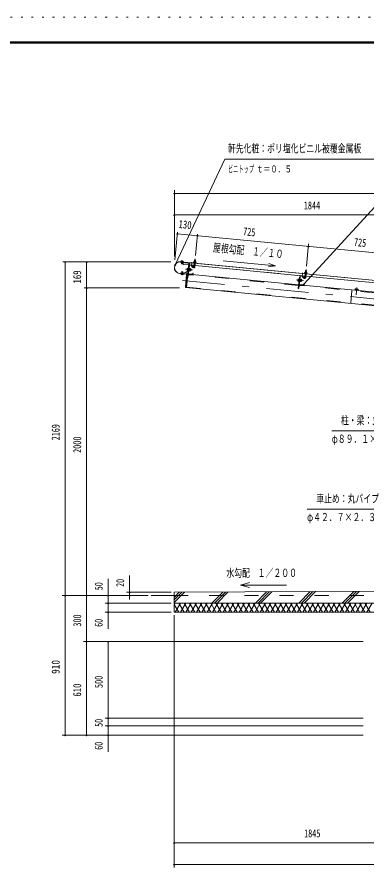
# Model space of a CAD drawing. Units: millimetres, scale not verified. Extents: x -32712 to 32715, y -14700 to 14700.
# Drawn here: x 11925 to 19897, y -4742 to 14700 of the extents above; entities that cross this region are included whole.
import ezdxf
from ezdxf.enums import TextEntityAlignment as Align

# ---------------------------------------------------------------- set-up
doc = ezdxf.new("R2010")
doc.units = ezdxf.units.MM
doc.header["$LTSCALE"] = 80
for name, pattern in [('USER2', [10, 4, -6]), ('USER3', [24, 12, -5, 2, -5]), ('USER4', [3, 0.5, -2.5])]:
    doc.linetypes.add(name, pattern=pattern)
for name, color, linetype, lineweight in [('0-6_2-02BOLD', 7, 'Continuous', 18), ('0-7_2-12HIDDEN', 3, 'USER2', 18), ('0-8_2-22CENTER', 3, 'USER3', 18), ('0-9_2-42THIN', 4, 'Continuous', 18), ('0-A_2-52DIM', 3, 'Continuous', 18), ('0-B_2-62HATCH', 2, 'Continuous', 18), ('0-C_F-F1PAPER', 5, 'Continuous', 18), ('0-D_F-E_J_ADD', 5, 'USER4', 18)]:
    doc.layers.add(name, color=color, linetype=linetype, lineweight=lineweight)
doc.styles.add('ＭＳ ゴシック', font='')
doc.styles.get('ＭＳ ゴシック').set_extended_font_data('MS Gothic')

msp = doc.modelspace()

# ---------------------------------------------------------------- linework, layer by layer
at = {"layer": '0-6_2-02BOLD'}
for p, q in [((15675.94, 9132.83), (15677.11, 9145.01)), ((15696.07, 9130.92), (15697.23, 9143.09)), ((15707.28, 9142.14), (15706.13, 9129.96)), ((15991.64, 9165.51), (15970.74, 9167.53)), ((21148.04, 8598.56), (15654.99, 9127.48)), ((15691.81, 9082.1), (15670.91, 9084.09)), ((15674.84, 9125.56), (15674.36, 9120.5)), ((15695.27, 9118.49), (15695.75, 9123.55)), ((15712.68, 9116.81), (15713.18, 9121.87)), ((15713.01, 9120.14), (21147.87, 8596.82)), ((15839.16, 9086.36), (15786.34, 8537.81)), ((15805.1, 8966.4), (15821.83, 8964.79)), ((15839.15, 9086.35), (15823.67, 8925.66)), ((15833, 9022.43), (15844.14, 9021.36)), ((15852, 9044.52), (15834.02, 8857.77)), ((15958.99, 9045.47), (15847.5, 9056.2)), ((15847.77, 8942.07), (15855.41, 8948.36)), ((15856.08, 8955.33), (15848.44, 8949.04)), ((15856.67, 8961.43), (15876.88, 8959.49)), ((15940.33, 9041.63), (15858.12, 9049.55)), ((15883.68, 8931.58), (15886.35, 8959.44)), ((15950.95, 9034.98), (15948.66, 9011.29)), ((15963.85, 9095.98), (15956.44, 9019.12)), ((15981.13, 9056.39), (15960.23, 9058.41)), ((15965.04, 9117.31), (15966.75, 9135.15)), ((15977.35, 9017.1), (15984.75, 9093.97)), ((18484.8, 8802.25), (15979.89, 9043.45)), ((15989.38, 9132.98), (15987.66, 9115.13)), ((15629.46, 8862.35), (15786.93, 8847.2)), ((15787.11, 8848.93), (15629.63, 8864.1)), ((15677.05, 8852.13), (15675.9, 8839.96)), ((15696.01, 8838.04), (15697.17, 8850.22)), ((15820.38, 8920.71), (15722.27, 8868.13)), ((15727.56, 8858.25), (15822.07, 8908.91)), ((15819.31, 8938.64), (15802.58, 8940.25)), ((15827.37, 8847.16), (18342.05, 8605.03)), ((15839.06, 8851.66), (15921.28, 8843.75)), ((15874.37, 8933.34), (15854.15, 8935.29)), ((18358.82, 8779.21), (18369.96, 8778.14)), ((18359.84, 8614.56), (18377.82, 8801.3)), ((18383.93, 8806.34), (18466.15, 8798.41)), ((18482.27, 8775.9), (18489.66, 8852.77)), ((18506.95, 8813.17), (18486.05, 8815.19)), ((18490.85, 8874.1), (18492.57, 8891.95)), ((18510.57, 8850.75), (18503.17, 8773.89)), ((21010.62, 8559.04), (18505.71, 8800.24)), ((18515.2, 8889.77), (18513.47, 8871.92)), ((18345.12, 8695.43), (18328.39, 8697.04)), ((18330.91, 8723.19), (18347.64, 8721.58)), ((18353.19, 8603.95), (20867.86, 8361.82)), ((18447.09, 8600.54), (18364.88, 8608.45)), ((18371.4, 8676.2), (18365.82, 8676.74)), ((18381.23, 8705.15), (18373.58, 8698.85)), ((18374.26, 8705.82), (18381.89, 8712.12)), ((18376.87, 8732.99), (18383.84, 8732.32)), ((18379.96, 8692.07), (18400.18, 8690.13)), ((18382.48, 8718.22), (18402.7, 8716.28)), ((18403.97, 8729.35), (18383.75, 8731.3)), ((18402.53, 8689.04), (18409.49, 8688.36)), ((18405.98, 8724.91), (18403.97, 8729.35)), ((15768.92, 8539.49), (21092.98, 8026.85)), ((19645.23, 8508.01), (19643.18, 8486.77)), ((19677.38, 8483.48), (19679.43, 8504.72)), ((21806.43, 1634.25), (15504.86, 1602.9)), ((15504.86, 1532.9), (14979.86, 1532.9))]:
    msp.add_line(p, q, dxfattribs=at)
for points in [[(15707.28, 9142.14), (15704.41, 9144.18), (15670.26, 9147.44), (15667.05, 9145.98), (15665.89, 9133.79)], [(15967.78, 9136.83), (15970.74, 9167.53), (15972.65, 9169.1), (15990.06, 9167.43), (15991.64, 9165.51), (15988.69, 9134.81)], [(15655.16, 9129.22), (15817.86, 9113.55), (15817.69, 9111.81)], [(15833.93, 9105.14), (15656.95, 9122.18), (15655.87, 9111.03), (15832.85, 9093.99)], [(15673.3, 9109.35), (15670.91, 9084.09), (15674.06, 9080.28), (15688, 9078.95), (15691.81, 9082.1), (15694.21, 9107.34)], [(15836.2, 9055.7), (15707.99, 9068.04), (15711.61, 9105.66)], [(15823.09, 8977.87), (15806.35, 8979.48), (15803.52, 8975.51), (15799.29, 8931.62), (15801.31, 8927.18), (15818.05, 8925.57)], [(15850.3, 9085.29), (15818.99, 8760.06), (15807.84, 8761.14)], [(15823.29, 8921.57), (15817.72, 8922.11), (15823.42, 8981.33), (15828.99, 8980.8)], [(15840.01, 8919.96), (15845.58, 8919.42), (15851.29, 8978.64), (15845.72, 8979.18)], [(15851.05, 8976.21), (15858.02, 8975.53), (15852.79, 8921.19), (15845.82, 8921.86)], [(15852.89, 8922.21), (15873.11, 8920.26), (15875.94, 8924.23), (15880.17, 8968.13), (15878.15, 8972.56), (15857.92, 8974.51)], [(15879.39, 8960.11), (15886.35, 8959.44), (15891.09, 8953.72), (15889.4, 8936.29), (15883.68, 8931.58), (15876.71, 8932.25)], [(15941.97, 9012.52), (15919.75, 9028.37), (15907.56, 9011.27), (15929.78, 8995.42)], [(15948.66, 9011.29), (15943.09, 9011.83), (15945.37, 9035.52)], [(15998.98, 9114.05), (16000.69, 9131.89), (15997.83, 9133.93), (15958.64, 9137.71), (15955.44, 9136.25), (15953.72, 9118.41)], [(15718.29, 8867.33), (15654.1, 8873.51), (15653.02, 8862.35), (15717.22, 8856.18)], [(15707.23, 8849.26), (15706.07, 8837.08), (15702.84, 8835.61), (15668.71, 8838.87), (15665.83, 8840.92), (15666.99, 8853.1)], [(15699.38, 8869.15), (15702.21, 8898.96), (15681.31, 8900.95), (15678.46, 8871.16)], [(15681.31, 8900.95), (15685.13, 8904.1), (15699.06, 8902.77), (15702.21, 8898.96)], [(15816.23, 8848.23), (15798.81, 8849.91), (15768.92, 8539.49), (15759.47, 8550.95), (15787.35, 8840.47), (15798.81, 8849.91)], [(15792.67, 8851.92), (15794.17, 8867.6), (15792.44, 8867.76), (15790.92, 8852.08)], [(15927.39, 8848.78), (15929.67, 8872.47), (15935.25, 8871.94), (15932.97, 8848.25)], [(18372.24, 8801.83), (18344.8, 8516.85), (18333.66, 8517.93), (18358.81, 8779.22)], [(18467.79, 8769.31), (18445.57, 8785.15), (18433.38, 8768.06), (18455.6, 8752.21)], [(18471.19, 8792.31), (18468.91, 8768.62), (18474.48, 8768.08), (18476.76, 8791.76)], [(18524.79, 8870.83), (18526.51, 8888.68), (18523.64, 8890.72), (18484.46, 8894.5), (18481.25, 8893.04), (18479.54, 8875.19)], [(18493.6, 8893.61), (18496.56, 8924.31), (18517.46, 8922.31), (18514.5, 8891.6)], [(18496.56, 8924.31), (18498.47, 8925.89), (18515.88, 8924.22), (18517.46, 8922.31)], [(18348.9, 8734.65), (18332.17, 8736.27), (18329.34, 8732.3), (18325.11, 8688.4), (18327.13, 8683.97), (18343.86, 8682.35)], [(18349.1, 8678.35), (18343.53, 8678.89), (18349.23, 8738.12), (18354.81, 8737.58)], [(18371.4, 8676.2), (18377.11, 8735.43), (18371.53, 8735.97)], [(18383.84, 8732.32), (18378.6, 8677.98), (18371.63, 8678.65)], [(18405.98, 8724.91), (18401.76, 8681.02), (18398.92, 8677.05), (18378.71, 8679)], [(18405.21, 8716.9), (18412.17, 8716.23), (18409.49, 8688.36), (18415.22, 8693.08), (18416.9, 8710.5), (18412.17, 8716.23)], [(18458.78, 8605.03), (18461.07, 8628.72), (18455.48, 8629.25), (18453.21, 8605.57)], [(19696.19, 8474.63), (19696.86, 8481.6), (19623.7, 8488.65), (19623.03, 8481.68)], [(19626.08, 8488.42), (19628.13, 8509.66), (19633.88, 8512.28), (19691.37, 8506.74), (19696.53, 8503.07), (19694.48, 8481.83)], [(15504.86, 1602.9), (15504.86, 1147.9), (21139.86, 1147.9)], [(21139.86, 482.9), (21139.86, 1357.9), (15504.86, 1357.9)]]:
    msp.add_lwpolyline(points, dxfattribs=at)
for points in [[(15664.23, 9133.95), (15663.69, 9128.38), (15707.25, 9124.22), (15707.79, 9129.8)], [(16003.68, 9107.96), (15947.94, 9113.34), (15948.48, 9118.91), (16004.22, 9113.53)], [(15709.42, 8854.68), (15708.89, 8849.1), (15665.33, 8853.26), (15665.87, 8858.83)], [(18474.29, 8875.69), (18473.76, 8870.12), (18529.5, 8864.74), (18530.04, 8870.32)]]:
    msp.add_lwpolyline(points, close=True, dxfattribs=at)
for centre, radius, start, end in [((15671.48, 9139.18), 8.11, 46.00594, 84.55217), ((15684.51, 9116.16), 29.79, 64.72084, 104.38129), ((15701.65, 9136.3), 8.11, 84.55217, 123.0836), ((15642.31, 8995.78), 134.05, 84.49997, 264.49997), ((15642.31, 8995.78), 132.3, 84.49997, 264.49997), ((15837.84, 8950.06), 36.61, 153.47365, 195.52446), ((15813.32, 8972.21), 10.07, 174.49905, 215.22588), ((15832.19, 9087.02), 7, 354.49998, 84.49997), ((15832.19, 9087.02), 18.2, 354.49998, 84.49997), ((15857.58, 9043.98), 11.2, 84.4973, 174.4973), ((15857.58, 9043.98), 5.6, 84.4973, 174.4973), ((15841.61, 8949.69), 36.61, 333.47365, 15.52446), ((15869.92, 8966.76), 10.07, 313.77223, 354.49905), ((15947.3, 9019.99), 30.18, 234.5, 354.5), ((15939.8, 9036.05), 5.6, 354.5092, 84.50122), ((15939.8, 9036.05), 11.2, 354.50143, 84.50122), ((15947.3, 9019.99), 9.19, 234.5, 354.5), ((15950.75, 9106.03), 7, 84.4998, 264.4998), ((15960.3, 9127.44), 10.06, 50.11574, 110.11574), ((15974.63, 9098.38), 37.62, 66.91203, 102.08795), ((15994.24, 9124.17), 10.06, 58.88425, 118.88425), ((15999.53, 9101.33), 7, 264.50061, 84.50061), ((15671.47, 8846.75), 8.11, 264.55217, 303.0836), ((15688.61, 8866.89), 29.79, 244.72084, 284.38129), ((15701.63, 8843.87), 8.11, 226.00594, 264.55217), ((15718.96, 8874.3), 18.2, 264.49997, 298.1879), ((15718.96, 8874.3), 7, 264.49997, 298.18448), ((15787.44, 8852.42), 5.25, 264.49997, 354.49997), ((15787.44, 8852.42), 3.5, 264.49997, 354.49997), ((15809.54, 8932.98), 10.07, 133.77223, 174.49905), ((15817.4, 8926.27), 6.3, 298.20261, 313.75566), ((15839.59, 8857.23), 11.2, 174.4973, 264.48845), ((15839.59, 8857.23), 5.6, 174.4973, 264.48845), ((15866.15, 8927.53), 10.07, 354.49905, 35.22588), ((15921.82, 8849.32), 11.2, 264.49953, 354.50208), ((15921.82, 8849.32), 5.6, 264.49953, 354.5092), ((18383.39, 8800.76), 11.2, 84.4973, 174.4973), ((18383.39, 8800.76), 5.6, 84.4973, 174.4973), ((18473.12, 8776.78), 30.18, 234.5, 354.5), ((18465.61, 8792.84), 5.6, 354.5092, 84.50122), ((18465.61, 8792.84), 11.2, 354.50143, 84.50122), ((18473.12, 8776.78), 9.19, 234.5, 354.5), ((18476.57, 8862.82), 7, 84.4998, 264.4998), ((18486.11, 8884.22), 10.06, 50.11574, 110.11574), ((18500.45, 8855.17), 37.62, 66.91203, 102.08795), ((18520.05, 8880.96), 10.06, 58.88425, 118.88425), ((18525.35, 8858.12), 7, 264.50061, 84.50061), ((18335.35, 8689.77), 10.07, 133.77223, 174.49905), ((18363.66, 8706.84), 36.61, 153.47365, 195.52446), ((18339.13, 8728.99), 10.07, 174.49905, 215.22588), ((18365.41, 8614.02), 11.2, 174.4973, 264.48845), ((18365.41, 8614.02), 5.6, 174.4973, 264.48845), ((18367.43, 8706.48), 36.61, 333.47365, 15.52446), ((18391.97, 8684.32), 10.07, 354.49905, 35.22588), ((18395.74, 8723.55), 10.07, 313.77223, 354.49905), ((18447.63, 8606.11), 11.2, 264.49953, 354.50208), ((18447.63, 8606.11), 5.6, 264.49953, 354.5092), ((19635.71, 8498.8), 13.24, 44.06885, 84.5), ((19658.01, 8461.5), 48.23, 63.6357, 105.3643), ((19687.01, 8493.86), 13.24, 84.5, 124.92831)]:
    msp.add_arc(centre, radius, start, end, dxfattribs=at)
at = {"layer": '0-7_2-12HIDDEN'}
for p, q in [((15708.16, 9069.78), (15836.36, 9057.44)), ((15847.67, 9057.93), (15959.15, 9047.2)), ((15980.06, 9045.19), (18484.97, 8803.99)), ((18340.63, 8590.39), (15825.96, 8832.53)), ((18505.88, 8801.98), (21010.78, 8560.79)), ((20866.45, 8347.18), (18351.78, 8589.32)), ((15787.75, 8552.44), (21094.4, 8041.48)), ((19553.72, 8473.58), (19526.65, 8192.43)), ((15504.86, 1532.9), (29574.86, 1532.9))]:
    msp.add_line(p, q, dxfattribs=at)
at = {"layer": '0-8_2-22CENTER'}
for p, q in [((15680.61, 9075.79), (15688.76, 9160.43)), ((15984.27, 9198.43), (15966.9, 9018.11)), ((15925.08, 8941.64), (15766.57, 8956.92)), ((15897.54, 9028.17), (15906.46, 9120.84)), ((15935.88, 9003.97), (15902.4, 9027.84)), ((18510.08, 8955.22), (18492.72, 8774.89)), ((15692.51, 8907.27), (15684.36, 8822.63)), ((18423.36, 8784.95), (18432.28, 8877.63)), ((18461.69, 8760.76), (18428.21, 8784.63)), ((15696.76, 8703.08), (21107.93, 8182.06)), ((18450.9, 8698.43), (18292.38, 8713.71)), ((19665.98, 8544.35), (19649.55, 8373.64))]:
    msp.add_line(p, q, dxfattribs=at)
for centre in [(15947.3, 9019.99), (18473.12, 8776.78)]:
    msp.add_arc(centre, 19.69, 234.5, 354.5, dxfattribs=at)
at = {"layer": '0-9_2-42THIN'}
for p, q in [((15972.65, 9169.1), (15969.53, 9136.66)), ((15986.95, 9134.98), (15990.07, 9167.43)), ((15676.1, 9109.08), (15673.43, 9081.04)), ((15677.64, 9125.3), (15677.16, 9120.23)), ((15688.75, 9079.58), (15691.43, 9107.61)), ((15692.49, 9118.76), (15692.98, 9123.82)), ((15889.51, 8955.63), (15879.06, 8956.64)), ((15959.6, 9051.9), (15961.97, 9058.23)), ((15961.98, 9058.23), (15965.59, 9095.81)), ((15681.26, 8870.9), (15684.36, 8903.48)), ((15699.69, 8902.01), (15696.59, 8869.42)), ((15877.05, 8935.74), (15887.5, 8934.73)), ((18498.47, 8925.89), (18495.34, 8893.45)), ((18512.76, 8891.76), (18515.88, 8924.21)), ((18402.86, 8692.52), (18413.31, 8691.51)), ((18415.33, 8712.41), (18404.88, 8713.42))]:
    msp.add_line(p, q, dxfattribs=at)
for points in [[(15983.01, 9094.14), (15979.39, 9056.56), (15980.51, 9049.88)], [(18485.43, 8808.69), (18487.79, 8815.02), (18491.41, 8852.59)], [(18508.82, 8850.92), (18505.21, 8813.35), (18506.33, 8806.68)]]:
    msp.add_lwpolyline(points, dxfattribs=at)
at = {"layer": '0-A_2-52DIM'}
for p, q in [((18456.93, 8618.92), (21069.86, 11465.9)), ((15508.36, 9245.24), (15508.36, 10755.45)), ((15522.36, 10685.45), (15494.36, 10685.45)), ((15508.36, 10685.45), (29571.35, 10685.45)), ((15522.36, 10195.45), (15494.36, 10195.45)), ((29571.35, 10195.45), (15508.36, 10195.45)), ((15581.68, 9801.26), (15521.17, 9172.78)), ((15592.47, 9767.92), (15564.47, 9767.92)), ((21086.49, 9237.56), (15578.47, 9767.92)), ((16038.07, 9757.32), (15990.97, 9268.11)), ((16048.87, 9723.97), (16020.87, 9723.97)), ((18516.79, 9024.9), (18565.71, 9533.02)), ((18574.68, 9480.76), (18546.68, 9480.76)), ((12967.36, 9124.4), (15431.48, 9124.4)), ((13033.86, 9124.4), (13005.86, 9124.4)), ((13019.86, -1652.1), (13019.86, 9124.4)), ((13523.86, 9124.4), (13495.86, 9124.4)), ((13509.86, -1652.1), (13509.86, 9124.4)), ((15539.09, 9058.64), (15511.09, 9058.64)), ((17657.06, 9009.89), (17812.4, 9035.89)), ((18470.93, 8618.92), (18442.93, 8618.92)), ((13457.36, 8532.9), (15627.21, 8532.9)), ((13523.86, 8532.9), (13495.86, 8532.9)), ((19094.96, 5275.48), (21054.96, 5275.48)), ((20492.36, 3492.9), (18532.36, 3492.9)), ((14489.86, 1438.97), (14489.86, 1980.9)), ((13999.86, 1910.9), (13999.86, 769.9)), ((17217.28, 1713.33), (17014.43, 1767.69)), ((15434.86, 1602.9), (14419.86, 1602.9)), ((14503.86, 1602.9), (14475.86, 1602.9)), ((12949.86, 1532.9), (14909.86, 1532.9)), ((13033.86, 1532.9), (13005.86, 1532.9)), ((13523.86, 1532.9), (13495.86, 1532.9)), ((14013.86, 1532.9), (13985.86, 1532.9)), ((14503.86, 1532.9), (14475.86, 1532.9)), ((13929.86, 1357.9), (15434.86, 1357.9)), ((14013.86, 1357.9), (13985.86, 1357.9)), ((15434.86, 1147.9), (13929.86, 1147.9)), ((14013.86, 1147.9), (13985.86, 1147.9)), ((15504.86, -4662.1), (15504.86, 1077.9)), ((19809.86, 482.9), (13439.86, 482.9)), ((13523.86, 482.91), (13495.86, 482.91)), ((14013.86, 482.9), (13985.86, 482.9)), ((13999.86, 482.9), (13999.86, -2030.1)), ((19809.86, -1267.1), (13929.86, -1267.1)), ((14013.86, -1267.1), (13985.86, -1267.1)), ((13929.86, -1442.1), (19809.86, -1442.1)), ((14013.86, -1442.1), (13985.86, -1442.1)), ((19809.86, -1652.1), (12949.86, -1652.1)), ((13033.86, -1652.1), (13005.86, -1652.1)), ((13523.86, -1652.1), (13495.86, -1652.1)), ((14013.86, -1652.1), (13985.86, -1652.1)), ((15518.86, -4102.1), (15490.86, -4102.1)), ((29574.86, -4102.1), (15504.86, -4102.1)), ((15518.86, -4592.1), (15490.86, -4592.1)), ((29574.86, -4592.1), (15504.86, -4592.1))]:
    msp.add_line(p, q, dxfattribs=at)
for points in [[(15525.09, 9058.64), (16659.86, 11465.9), (20299.85, 11465.9)], [(16622.99, 9150.42), (17812.4, 9035.89), (17664.88, 9091.05)], [(18064.43, 1767.69), (17014.43, 1767.69), (17217.28, 1822.04)]]:
    msp.add_lwpolyline(points, dxfattribs=at)
for centre in [(15508.36, 10685.45), (15508.36, 10195.45), (15578.47, 9767.92), (16034.87, 9723.97), (18560.68, 9480.76), (13019.86, 9124.4), (13509.86, 9124.4), (15525.09, 9058.64), (18456.93, 8618.92), (13509.86, 8532.9), (14489.86, 1602.9), (13019.86, 1532.9), (13509.86, 1532.9), (13999.86, 1532.9), (14489.86, 1532.9), (13999.86, 1357.9), (13999.86, 1147.9), (13509.86, 482.91), (13999.86, 482.9), (13999.86, -1267.1), (13999.86, -1442.1), (13019.86, -1652.1), (13509.86, -1652.1), (13999.86, -1652.1), (15504.86, -4102.1), (15504.86, -4592.1)]:
    msp.add_arc(centre, 14, 180, 0, dxfattribs=at)
at = {"layer": '0-B_2-62HATCH'}
for p, q in [((15504.86, 1368.15), (15740.79, 1604.08)), ((15681.1, 1603.78), (15504.86, 1427.54)), ((15504.86, 1486.94), (15621.4, 1603.48)), ((16365.77, 1357.9), (16616.3, 1608.43)), ((16675.99, 1608.73), (16425.16, 1357.9)), ((16484.56, 1357.9), (16735.69, 1609.03)), ((17611.2, 1613.38), (17355.72, 1357.9)), ((17670.89, 1613.68), (17415.12, 1357.9)), ((17474.51, 1357.9), (17730.59, 1613.98)), ((18345.67, 1357.9), (18606.1, 1618.33)), ((18665.79, 1618.63), (18405.06, 1357.9)), ((18464.46, 1357.9), (18725.49, 1618.93)), ((19601, 1623.28), (19335.62, 1357.9)), ((19395.01, 1357.9), (19660.69, 1623.58)), ((19454.41, 1357.9), (19720.38, 1623.88)), ((15504.86, 1317.95), (15527.93, 1357.9)), ((15608.76, 1147.9), (15504.86, 1327.86)), ((15649.17, 1357.9), (15527.93, 1147.9)), ((15608.76, 1357.9), (15730, 1147.9)), ((15770.42, 1357.9), (15649.17, 1147.9)), ((15851.24, 1147.9), (15730, 1357.9)), ((15770.42, 1147.9), (15891.66, 1357.9)), ((15851.24, 1357.9), (15972.49, 1147.9)), ((16012.9, 1357.9), (15891.66, 1147.9)), ((16093.73, 1147.9), (15972.49, 1357.9)), ((16012.9, 1147.9), (16134.14, 1357.9)), ((16093.74, 1357.9), (16214.97, 1147.9)), ((16255.39, 1357.9), (16134.14, 1147.9)), ((16336.22, 1147.9), (16214.97, 1357.9)), ((16255.39, 1147.9), (16376.63, 1357.9)), ((16457.46, 1147.9), (16336.22, 1357.9)), ((16497.88, 1357.9), (16376.63, 1147.9)), ((16457.46, 1357.9), (16578.71, 1147.9)), ((16619.12, 1357.9), (16497.88, 1147.9)), ((16699.95, 1147.9), (16578.71, 1357.9)), ((16619.12, 1147.9), (16740.37, 1357.9)), ((16699.95, 1357.9), (16821.19, 1147.9)), ((16861.61, 1357.9), (16740.37, 1147.9)), ((16942.44, 1147.9), (16821.19, 1357.9)), ((16861.61, 1147.9), (16982.85, 1357.9)), ((16942.44, 1357.9), (17063.68, 1147.9)), ((17104.1, 1357.9), (16982.85, 1147.9)), ((17184.92, 1147.9), (17063.68, 1357.9)), ((17104.1, 1147.9), (17225.34, 1357.9)), ((17184.93, 1357.9), (17306.17, 1147.9)), ((17346.59, 1357.9), (17225.34, 1147.9)), ((17427.42, 1147.9), (17306.17, 1357.9)), ((17346.59, 1147.9), (17467.83, 1357.9)), ((17427.42, 1357.9), (17548.65, 1147.9)), ((17589.07, 1357.9), (17467.83, 1147.9)), ((17669.9, 1147.9), (17548.66, 1357.9)), ((17589.07, 1147.9), (17710.32, 1357.9)), ((17669.9, 1357.9), (17791.14, 1147.9)), ((17831.56, 1357.9), (17710.32, 1147.9)), ((17912.39, 1147.9), (17791.14, 1357.9)), ((17831.56, 1147.9), (17952.8, 1357.9)), ((17912.39, 1357.9), (18033.63, 1147.9)), ((18074.05, 1357.9), (17952.8, 1147.9)), ((18154.87, 1147.9), (18033.63, 1357.9)), ((18074.05, 1147.9), (18195.29, 1357.9)), ((18154.87, 1357.9), (18276.12, 1147.9)), ((18316.53, 1357.9), (18195.29, 1147.9)), ((18397.36, 1147.9), (18276.12, 1357.9)), ((18316.54, 1147.9), (18437.78, 1357.9)), ((18397.36, 1357.9), (18518.61, 1147.9)), ((18559.02, 1357.9), (18437.78, 1147.9)), ((18639.85, 1147.9), (18518.61, 1357.9)), ((18559.02, 1147.9), (18680.27, 1357.9)), ((18639.85, 1357.9), (18761.1, 1147.9)), ((18801.51, 1357.9), (18680.27, 1147.9)), ((18882.34, 1147.9), (18761.1, 1357.9)), ((18801.51, 1147.9), (18922.75, 1357.9)), ((18882.34, 1357.9), (19003.58, 1147.9)), ((19044, 1357.9), (18922.75, 1147.9)), ((19124.82, 1147.9), (19003.58, 1357.9)), ((19044, 1147.9), (19165.24, 1357.9)), ((19124.83, 1357.9), (19246.07, 1147.9)), ((19286.48, 1357.9), (19165.24, 1147.9)), ((19367.31, 1147.9), (19246.07, 1357.9)), ((19286.48, 1147.9), (19407.73, 1357.9)), ((19488.55, 1147.9), (19367.32, 1357.9)), ((19528.97, 1357.9), (19407.73, 1147.9)), ((19609.8, 1147.9), (19488.56, 1357.9)), ((19650.21, 1357.9), (19528.97, 1147.9)), ((19731.04, 1147.9), (19609.8, 1357.9)), ((19771.46, 1357.9), (19650.21, 1147.9)), ((19731.05, 1357.9), (19852.29, 1147.9)), ((19892.7, 1357.9), (19771.46, 1147.9)), ((19973.53, 1147.9), (19852.29, 1357.9)), ((19892.7, 1147.9), (20013.95, 1357.9))]:
    msp.add_line(p, q, dxfattribs=at)
at = {"layer": '0-C_F-F1PAPER'}
for points in [[(32014.97, -14000), (32014.97, 14140), (-8165.02, 14140), (-8165.02, -14000)], [(32011.47, -13996.5), (32011.47, 14136.5), (-8161.52, 14136.5), (-8161.52, -13996.5)], [(32007.97, -13993), (-8158.02, -13993), (-8158.02, 14133), (32007.97, 14133)], [(32004.47, -13989.5), (32004.47, 14129.5), (-8154.52, 14129.5), (-8154.52, -13989.5)], [(32000.97, -13986), (-8151.02, -13986), (-8151.02, 14126), (32000.97, 14126)], [(31997.47, -13982.5), (31997.47, 14122.5), (-8147.52, 14122.5), (-8147.52, -13982.5)], [(31993.97, -13979), (-8144.02, -13979), (-8144.02, 14119), (31993.97, 14119)], [(31990.48, -13975.5), (31990.48, 14115.5), (-8140.52, 14115.5), (-8140.52, -13975.5)], [(31986.97, -13972), (31986.97, 14112), (-8137.02, 14112), (-8137.02, -13972)], [(31983.47, -13968.5), (31983.47, 14108.5), (-8133.52, 14108.5), (-8133.52, -13968.5)], [(31979.97, -13965), (-8130.02, -13965), (-8130.02, 14105), (31979.97, 14105)]]:
    msp.add_lwpolyline(points, close=True, dxfattribs=at)
at = {"layer": '0-D_F-E_J_ADD'}
msp.add_lwpolyline([(32714.98, -14700), (-8865.02, -14700), (-8865.02, 14700), (32714.98, 14700)], close=True, dxfattribs=at)

# ---------------------------------------------------------------- texts
at = {"layer": '0-A_2-52DIM', "color": 7, "style": 'ＭＳ ゴシック'}
for s, height, width, p in [('軒先化粧：ポリ塩化ビニル被覆金属板', 182.3, 0.7, (16729.85, 11560.78)), ('ビニトップ ', 155, 0.55, (16729.86, 11115.9)), ('ｔ＝０．５', 155, 0.75, (17372.84, 11115.9)), ('1844', 182.3, 0.75, (18458.78, 10265.45)), ('柱・梁：丸パイプ', 182.3, 0.7, (19304.96, 5370.36)), ('φ８９．１×４．２', 182.3, 0.7, (19094.96, 4950.35)), ('車止め：丸パイプ', 182.3, 0.7, (18742.36, 3587.78)), ('φ４２．７×２．３', 182.3, 0.7, (18532.36, 3167.77)), ('水勾配\u3000１／２００', 182.3, 0.7, (16694.58, 1897.56)), ('1845', 182.3, 0.75, (18464.49, -4032.1))]:
    msp.add_text(s, height=height, dxfattribs=dict(at, width=width)).set_placement(p, align=Align.BOTTOM_LEFT)
for s, rotation, width, p in [('130', 354.5, 0.8, (15591.99, 9844.34)), ('725', 354.5, 0.65, (17063.64, 9677.65)), ('屋根勾配\u3000１／１０', 354.5, 0.7, (16378.65, 9309.87)), ('725', 354.501, 0.65, (19589.45, 9434.44)), ('169', 90, 0.8, (13439.86, 8633.95)), ('2169', 90, 0.7, (12949.86, 5064.92)), ('2000', 90, 0.75, (13439.86, 4776.66)), ('50', 90, 0.7, (13929.86, 1649.5)), ('20', 90, 0.7, (14419.86, 1725.65)), ('300', 90, 0.75, (13439.86, 820.16)), ('60', 90, 0.7, (13929.86, 815.94)), ('910', 90, 0.85, (12949.86, -255.69)), ('500', 90, 0.75, (13929.86, -577.52)), ('610', 90, 0.8, (13439.86, -773.42)), ('50', 90, 0.7, (13929.86, -1462)), ('60', 90, 0.7, (13929.86, -1984.06))]:
    msp.add_text(s, height=182.3, rotation=rotation, dxfattribs=dict(at, width=width)).set_placement(p, align=Align.BOTTOM_LEFT)

doc.saveas('drawing.dxf')
